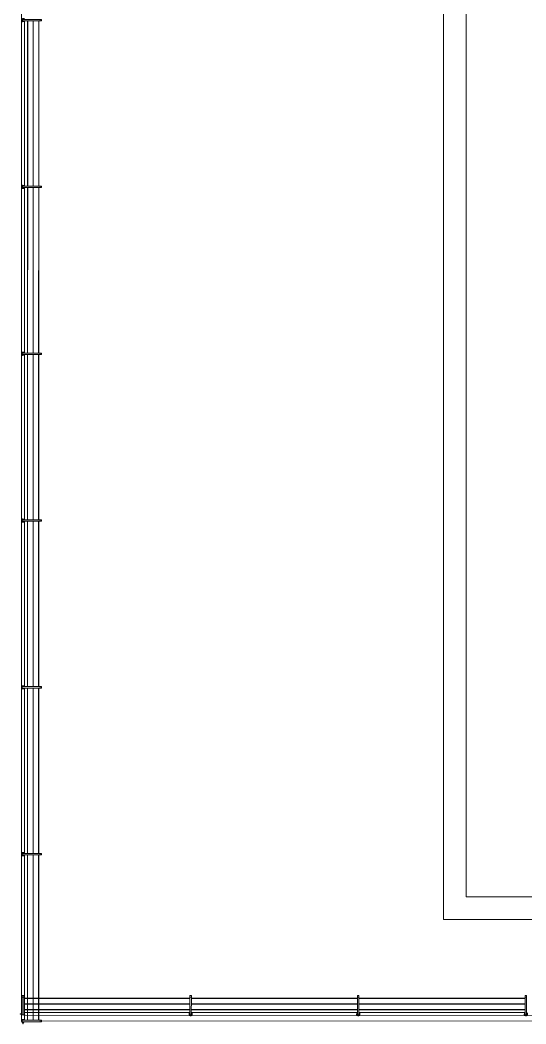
# Model space of a CAD drawing. Header units: metres. Extents: x -55 to 260, y -121 to 64.
# Drawn here: x -33.24 to -24.22, y -101.22 to -83.33 of the extents above; entities that cross this region are included whole.
import ezdxf

# ---------------------------------------------------------------- set-up
doc = ezdxf.new("R2010")
doc.units = ezdxf.units.M
for name, color, linetype, lineweight in [('0-1', 7, 'Continuous', 5), ('46BANQ-1', 253, 'Continuous', 5), ('55BARANDAL-1', 253, 'Continuous', 5)]:
    doc.layers.add(name, color=color, linetype=linetype, lineweight=lineweight)

# ---------------------------------------------------------------- blocks, each defined once
blk = doc.blocks.new('Railing - Wire Post - Chainlink-7543274-A1 _ A700')
at = {"layer": '55BARANDAL-1'}
for p, q in [((-0.331, 0.013), (-0.331, -0.012)), ((-0.331, 0.013), (-0.317, 0.013)), ((-0.317, 0.013), (-0.311, 0.013)), ((-0.311, 0.013), (-0.304, 0.013)), ((-0.304, 0.013), (-0.304, -0.012)), ((0.013, 0.013), (-0.304, 0.013)), ((-0.003, 0.052), (-0.003, 0.03)), ((-0.003, 0.03), (-0.003, 0.052)), ((-0.003, 0.052), (-0.003, 0.03)), ((-0.003, 0.03), (-0.003, 0.052)), ((-0.003, 0.052), (-0.003, 0.03)), ((-0.003, 0.03), (-0.003, 0.052)), ((0.002, 0.052), (-0.003, 0.052)), ((-0.003, 0.052), (-0.003, 0.03)), ((-0.003, 0.03), (-0.003, 0.052)), ((-0.003, 0.052), (-0.003, 0.03)), ((-0.003, 0.03), (-0.003, 0.052)), ((-0.002, 0.052), (0.001, 0.052)), ((-0.002, 0.033), (-0.002, 0.052)), ((-0.002, 0.033), (-0.002, 0.044)), ((0.001, 0.033), (-0.002, 0.033)), ((0.001, 0.052), (0.001, 0.033)), ((0.001, 0.044), (0.001, 0.033)), ((0.002, 0.03), (0.002, 0.052)), ((0.002, 0.052), (0.002, 0.03)), ((0.002, 0.03), (0.002, 0.052)), ((0.002, 0.052), (0.002, 0.03)), ((0.002, 0.03), (0.002, 0.052)), ((0.002, 0.052), (0.002, 0.03)), ((0.002, 0.03), (0.002, 0.052)), ((0.002, 0.052), (0.002, 0.03)), ((0.002, 0.03), (0.002, 0.052)), ((0.002, 0.052), (0.002, 0.03)), ((0.013, -0.012), (0.013, 0.013)), ((-0.331, -0.012), (-0.317, -0.012)), ((-0.317, -0.012), (-0.311, -0.012)), ((-0.311, -0.012), (-0.304, -0.012)), ((0.013, -0.012), (-0.304, -0.012))]:
    blk.add_line(p, q, dxfattribs=at)
for radius, start, end in [(0.0301, 206.3748, 2.2872), (0.0301, 206.3748, 2.2872), (0.0301, 2.2872, 148.7371), (0.0301, 2.2872, 148.7371), (0.0301, 2.2872, 148.7371), (0.0301, 2.2872, 148.7371), (0.0301, 2.2872, 148.7371), (0.0301, 2.2872, 148.7371), (0.0301, 2.2872, 148.7371), (0.0301, 2.2872, 148.7371), (0.0301, 2.2872, 148.7371), (0.0301, 2.2872, 148.7371), (0.0301, 2.2872, 148.7371), (0.0301, 2.2872, 148.7371), (0.0251, 0, 150), (0.0251, 0, 150), (0.0251, 0, 150), (0.0251, 0, 150), (0.0251, 0, 150), (0.0251, 0, 150), (0.0251, 0, 150), (0.0251, 0, 150), (0.0251, 0, 150), (0.0251, 0, 150), (0.0251, 0, 150), (0.0251, 0, 150), (0.0251, 210, 0), (0.0251, 210, 0), (0.0251, 90, 148.3274), (0.0301, 85.2285, 94.7715), (0.0301, 85.2285, 94.7715), (0.0301, 85.2285, 94.7715), (0.0301, 85.2285, 94.7715), (0.0301, 85.2285, 94.7715), (0.0301, 85.2285, 94.7715), (0.0301, 85.2285, 94.7715), (0.0301, 85.2285, 94.7715), (0.0301, 85.2285, 94.7715), (0.0301, 85.2285, 94.7715), (0.0251, 270, 90), (0.0301, 336.8851, 2.2872), (0.0301, 336.8851, 2.2872), (0.0301, 336.8851, 2.2872), (0.0301, 336.8851, 2.2872), (0.0301, 336.8851, 2.2872), (0.0301, 336.8851, 2.2872), (0.0301, 336.8851, 2.2872), (0.0301, 336.8851, 2.2872), (0.0301, 336.8851, 2.2872), (0.0301, 336.8851, 2.2872), (0.0251, 211.6726, 270)]:
    blk.add_arc((0, 0), radius, start, end, dxfattribs=at)
blk = doc.blocks.new('Railing - Wire Post - Chainlink 2-7543281-A1 _ A700')
at = {"layer": '55BARANDAL-1'}
for p, q in [((-0.331, 0.013), (-0.331, -0.012)), ((-0.331, 0.013), (-0.317, 0.013)), ((-0.317, 0.013), (-0.311, 0.013)), ((-0.311, 0.013), (-0.304, 0.013)), ((-0.304, 0.013), (-0.304, -0.012)), ((0.013, 0.013), (-0.304, 0.013)), ((0.013, -0.012), (0.013, 0.013)), ((-0.331, -0.012), (-0.317, -0.012)), ((-0.317, -0.012), (-0.311, -0.012)), ((-0.311, -0.012), (-0.304, -0.012)), ((0.013, -0.012), (-0.304, -0.012))]:
    blk.add_line(p, q, dxfattribs=at)
for radius, start, end in [(0.0301, 206.3748, 2.2872), (0.0301, 206.3748, 2.2872), (0.0301, 2.2872, 148.7371), (0.0301, 2.2872, 148.7371), (0.0251, 0, 150), (0.0251, 135.7716, 150), (0.0251, 210, 0), (0.0251, 210, 0), (0.0251, 90, 148.3274), (0.0251, 45, 135), (0.0251, 270, 90), (0.0251, 0, 44.2344), (0.0301, 336.7507, 2.2872), (0.0301, 336.7507, 2.2872), (0.0301, 336.7507, 2.2872), (0.0301, 336.7507, 2.2872), (0.0301, 336.7507, 2.2872), (0.0301, 336.7507, 2.2872), (0.0301, 336.7507, 2.2872), (0.0301, 336.7507, 2.2872), (0.0301, 336.7507, 2.2872), (0.0301, 336.7507, 2.2872), (0.0301, 2.2872, 16.9322), (0.0301, 2.2872, 16.9322), (0.0301, 2.2872, 16.9322), (0.0301, 2.2872, 16.9322), (0.0301, 2.2872, 16.9322), (0.0301, 2.2872, 16.9322), (0.0301, 2.2872, 16.9322), (0.0301, 2.2872, 16.9322), (0.0301, 2.2872, 16.9322), (0.0301, 2.2872, 16.9322), (0.0251, 211.6726, 270)]:
    blk.add_arc((0, 0), radius, start, end, dxfattribs=at)
blk = doc.blocks.new('Railing - Wire Post - Chainlink 2-V235-A1 _ A700')
at = {"layer": '55BARANDAL-1'}
for p, q in [((-0.331, 0.013), (-0.331, -0.012)), ((-0.331, 0.013), (-0.317, 0.013)), ((-0.317, 0.013), (-0.311, 0.013)), ((-0.311, 0.013), (-0.304, 0.013)), ((-0.304, 0.013), (-0.304, -0.012)), ((0.013, 0.013), (-0.304, 0.013)), ((0.013, -0.012), (0.013, 0.013)), ((-0.331, -0.012), (-0.317, -0.012)), ((-0.317, -0.012), (-0.311, -0.012)), ((-0.311, -0.012), (-0.304, -0.012)), ((0.013, -0.012), (-0.304, -0.012))]:
    blk.add_line(p, q, dxfattribs=at)
for radius, start, end in [(0.0301, 206.3748, 2.2872), (0.0301, 206.3748, 2.2872), (0.0301, 2.2872, 148.7371), (0.0301, 2.2872, 148.7371), (0.0251, 0, 150), (0.0251, 0, 150), (0.0251, 210, 0), (0.0251, 210, 0), (0.0251, 90, 148.3274), (0.0251, 270, 90), (0.0301, 336.6164, 2.2872), (0.0301, 336.6164, 2.2872), (0.0301, 336.6164, 2.2872), (0.0301, 336.6164, 2.2872), (0.0301, 336.6164, 2.2872), (0.0301, 336.6164, 2.2872), (0.0301, 336.6164, 2.2872), (0.0301, 336.6164, 2.2872), (0.0301, 336.6164, 2.2872), (0.0301, 336.6164, 2.2872), (0.0301, 2.2872, 16.9322), (0.0301, 2.2872, 16.9322), (0.0301, 2.2872, 16.9322), (0.0301, 2.2872, 16.9322), (0.0301, 2.2872, 16.9322), (0.0301, 2.2872, 16.9322), (0.0301, 2.2872, 16.9322), (0.0301, 2.2872, 16.9322), (0.0301, 2.2872, 16.9322), (0.0301, 2.2872, 16.9322), (0.0251, 211.6726, 270)]:
    blk.add_arc((0, 0), radius, start, end, dxfattribs=at)
blk = doc.blocks.new('Railing - Wire Post - Chainlink 2-V236-A1 _ A700')
at = {"layer": '55BARANDAL-1'}
for p, q in [((-0.331, 0.013), (-0.331, -0.012)), ((-0.331, 0.013), (-0.317, 0.013)), ((-0.317, 0.013), (-0.311, 0.013)), ((-0.311, 0.013), (-0.304, 0.013)), ((-0.304, 0.013), (-0.304, -0.012)), ((0.013, 0.013), (-0.304, 0.013)), ((0.013, -0.012), (0.013, 0.013)), ((-0.331, -0.012), (-0.317, -0.012)), ((-0.317, -0.012), (-0.311, -0.012)), ((-0.311, -0.012), (-0.304, -0.012)), ((0.013, -0.012), (-0.304, -0.012))]:
    blk.add_line(p, q, dxfattribs=at)
for radius, start, end in [(0.0301, 206.3748, 2.2872), (0.0301, 206.3748, 2.2872), (0.0301, 2.2872, 148.7371), (0.0301, 2.2872, 148.7371), (0.0251, 0, 150), (0.0251, 0, 150), (0.0251, 210, 0), (0.0251, 210, 0), (0.0251, 90, 148.3274), (0.0251, 270, 90), (0.0301, 336.482, 2.2872), (0.0301, 336.482, 2.2872), (0.0301, 336.482, 2.2872), (0.0301, 336.482, 2.2872), (0.0301, 336.482, 2.2872), (0.0301, 336.482, 2.2872), (0.0301, 336.482, 2.2872), (0.0301, 336.482, 2.2872), (0.0301, 336.482, 2.2872), (0.0301, 336.482, 2.2872), (0.0301, 2.2872, 16.9322), (0.0301, 2.2872, 16.9322), (0.0301, 2.2872, 16.9322), (0.0301, 2.2872, 16.9322), (0.0301, 2.2872, 16.9322), (0.0301, 2.2872, 16.9322), (0.0301, 2.2872, 16.9322), (0.0301, 2.2872, 16.9322), (0.0301, 2.2872, 16.9322), (0.0301, 2.2872, 16.9322), (0.0251, 211.6726, 270)]:
    blk.add_arc((0, 0), radius, start, end, dxfattribs=at)
blk = doc.blocks.new('Railing - Wire Post - Chainlink 2-V237-A1 _ A700')
at = {"layer": '55BARANDAL-1'}
for p, q in [((-0.331, 0.013), (-0.331, -0.012)), ((-0.331, 0.013), (-0.317, 0.013)), ((-0.317, 0.013), (-0.311, 0.013)), ((-0.311, 0.013), (-0.304, 0.013)), ((-0.304, 0.013), (-0.304, -0.012)), ((0.013, 0.013), (-0.304, 0.013)), ((0.013, -0.012), (0.013, 0.013)), ((-0.331, -0.012), (-0.317, -0.012)), ((-0.317, -0.012), (-0.311, -0.012)), ((-0.311, -0.012), (-0.304, -0.012)), ((0.013, -0.012), (-0.304, -0.012))]:
    blk.add_line(p, q, dxfattribs=at)
for radius, start, end in [(0.0301, 206.3748, 2.2872), (0.0301, 206.3748, 2.2872), (0.0301, 2.2872, 148.7371), (0.0301, 2.2872, 148.7371), (0.0251, 0, 150), (0.0251, 0, 150), (0.0251, 210, 0), (0.0251, 210, 0), (0.0251, 90, 148.3274), (0.0251, 270, 90), (0.0301, 336.3477, 2.2872), (0.0301, 336.3477, 2.2872), (0.0301, 336.3477, 2.2872), (0.0301, 336.3477, 2.2872), (0.0301, 336.3477, 2.2872), (0.0301, 336.3477, 2.2872), (0.0301, 336.3477, 2.2872), (0.0301, 336.3477, 2.2872), (0.0301, 336.3477, 2.2872), (0.0301, 336.3477, 2.2872), (0.0301, 2.2872, 16.9322), (0.0301, 2.2872, 16.9322), (0.0301, 2.2872, 16.9322), (0.0301, 2.2872, 16.9322), (0.0301, 2.2872, 16.9322), (0.0301, 2.2872, 16.9322), (0.0301, 2.2872, 16.9322), (0.0301, 2.2872, 16.9322), (0.0301, 2.2872, 16.9322), (0.0301, 2.2872, 16.9322), (0.0251, 211.6726, 270)]:
    blk.add_arc((0, 0), radius, start, end, dxfattribs=at)
blk = doc.blocks.new('Railing - Wire Post - Chainlink 2-V238-A1 _ A700')
at = {"layer": '55BARANDAL-1'}
for p, q in [((-0.331, 0.013), (-0.331, -0.012)), ((-0.331, 0.013), (-0.317, 0.013)), ((-0.317, 0.013), (-0.311, 0.013)), ((-0.311, 0.013), (-0.304, 0.013)), ((-0.304, 0.013), (-0.304, -0.012)), ((0.013, 0.013), (-0.304, 0.013)), ((0.013, -0.012), (0.013, 0.013)), ((-0.331, -0.012), (-0.317, -0.012)), ((-0.317, -0.012), (-0.311, -0.012)), ((-0.311, -0.012), (-0.304, -0.012)), ((0.013, -0.012), (-0.304, -0.012))]:
    blk.add_line(p, q, dxfattribs=at)
for radius, start, end in [(0.0301, 206.3748, 2.2872), (0.0301, 206.3748, 2.2872), (0.0301, 2.2872, 148.7371), (0.0301, 2.2872, 148.7371), (0.0251, 0, 150), (0.0251, 0, 150), (0.0251, 210, 0), (0.0251, 210, 0), (0.0251, 90, 148.3274), (0.0251, 270, 90), (0.0301, 336.2133, 2.2872), (0.0301, 336.2133, 2.2872), (0.0301, 336.2133, 2.2872), (0.0301, 336.2133, 2.2872), (0.0301, 336.2133, 2.2872), (0.0301, 336.2133, 2.2872), (0.0301, 336.2133, 2.2872), (0.0301, 336.2133, 2.2872), (0.0301, 336.2133, 2.2872), (0.0301, 336.2133, 2.2872), (0.0301, 2.2872, 16.9322), (0.0301, 2.2872, 16.9322), (0.0301, 2.2872, 16.9322), (0.0301, 2.2872, 16.9322), (0.0301, 2.2872, 16.9322), (0.0301, 2.2872, 16.9322), (0.0301, 2.2872, 16.9322), (0.0301, 2.2872, 16.9322), (0.0301, 2.2872, 16.9322), (0.0301, 2.2872, 16.9322), (0.0251, 211.6726, 270)]:
    blk.add_arc((0, 0), radius, start, end, dxfattribs=at)
blk = doc.blocks.new('Railing - Wire Post - Chainlink 2-V239-A1 _ A700')
at = {"layer": '55BARANDAL-1'}
for p, q in [((-0.331, 0.013), (-0.331, -0.012)), ((-0.331, 0.013), (-0.317, 0.013)), ((-0.317, 0.013), (-0.311, 0.013)), ((-0.311, 0.013), (-0.304, 0.013)), ((-0.304, 0.013), (-0.304, -0.012)), ((0.013, 0.013), (-0.304, 0.013)), ((0.013, -0.012), (0.013, 0.013)), ((-0.331, -0.012), (-0.317, -0.012)), ((-0.317, -0.012), (-0.311, -0.012)), ((-0.311, -0.012), (-0.304, -0.012)), ((0.013, -0.012), (-0.304, -0.012))]:
    blk.add_line(p, q, dxfattribs=at)
for radius, start, end in [(0.0301, 206.3748, 2.2872), (0.0301, 206.3748, 2.2872), (0.0301, 2.2872, 148.7371), (0.0301, 2.2872, 148.7371), (0.0251, 0, 150), (0.0251, 0, 150), (0.0251, 210, 0), (0.0251, 210, 0), (0.0251, 90, 148.3274), (0.0251, 270, 90), (0.0301, 336.079, 2.2872), (0.0301, 336.079, 2.2872), (0.0301, 336.079, 2.2872), (0.0301, 336.079, 2.2872), (0.0301, 336.079, 2.2872), (0.0301, 336.079, 2.2872), (0.0301, 336.079, 2.2872), (0.0301, 336.079, 2.2872), (0.0301, 336.079, 2.2872), (0.0301, 336.079, 2.2872), (0.0301, 2.2872, 16.9322), (0.0301, 2.2872, 16.9322), (0.0301, 2.2872, 16.9322), (0.0301, 2.2872, 16.9322), (0.0301, 2.2872, 16.9322), (0.0301, 2.2872, 16.9322), (0.0301, 2.2872, 16.9322), (0.0301, 2.2872, 16.9322), (0.0301, 2.2872, 16.9322), (0.0301, 2.2872, 16.9322), (0.0251, 211.6726, 270)]:
    blk.add_arc((0, 0), radius, start, end, dxfattribs=at)
blk = doc.blocks.new('Railing - Railing-7508387-A1 _ A700')
at = {"layer": '55BARANDAL-1'}
for p, q in [((-33.209, 20.714), (-33.216, -101.171)), ((-33.16, -86.294), (-33.16, -83.347)), ((-33.109, -83.347), (-33.109, -86.294)), ((-33.105, -86.294), (-33.105, -83.347)), ((-33.009, -83.347), (-33.009, -86.294)), ((-33.005, -86.294), (-33.005, -83.347)), ((-32.909, -83.347), (-32.909, -86.294)), ((-32.905, -86.294), (-32.905, -83.347)), ((-33.16, -89.267), (-33.16, -86.319)), ((-33.109, -86.319), (-33.11, -89.267)), ((-33.106, -89.267), (-33.105, -86.319)), ((-33.009, -86.319), (-33.01, -89.267)), ((-33.006, -89.267), (-33.005, -86.319)), ((-32.909, -86.319), (-32.91, -89.267)), ((-32.906, -89.267), (-32.905, -86.319)), ((-33.16, -92.24), (-33.16, -89.292)), ((-33.11, -89.292), (-33.11, -92.24)), ((-33.106, -92.24), (-33.106, -89.292)), ((-33.01, -89.292), (-33.01, -92.24)), ((-33.006, -92.24), (-33.006, -89.292)), ((-32.91, -89.292), (-32.91, -92.24)), ((-32.906, -92.24), (-32.906, -89.292)), ((-33.16, -95.213), (-33.16, -92.265)), ((-33.11, -92.265), (-33.11, -95.213)), ((-33.106, -95.213), (-33.106, -92.265)), ((-33.01, -92.265), (-33.01, -95.213)), ((-33.006, -95.213), (-33.006, -92.265)), ((-32.91, -92.265), (-32.91, -95.213)), ((-32.906, -95.213), (-32.906, -92.265)), ((-33.161, -98.186), (-33.16, -95.238)), ((-33.11, -95.238), (-33.11, -98.186)), ((-33.106, -98.186), (-33.106, -95.238)), ((-33.01, -95.238), (-33.01, -98.186)), ((-33.006, -98.186), (-33.006, -95.238)), ((-32.91, -95.238), (-32.91, -98.186)), ((-32.906, -98.186), (-32.906, -95.238)), ((-33.161, -101.159), (-33.161, -98.211)), ((-33.11, -98.211), (-33.11, -101.159)), ((-33.106, -101.159), (-33.106, -98.211)), ((-33.01, -98.211), (-33.01, -101.159)), ((-33.006, -101.159), (-33.006, -98.211)), ((-32.91, -98.211), (-32.91, -101.159)), ((-32.906, -101.159), (-32.906, -98.211))]:
    blk.add_line(p, q, dxfattribs=at)
at = {"layer": '55BARANDAL-1', "flags": 128}
blk.add_lwpolyline([(-33.212, -101.171), (-33.215, -101.171), (-33.216, -101.171)], dxfattribs=at)
at = {"rotation": 179.9966738660688}
for name, p in [('Railing - Wire Post - Chainlink 2-V239-A1 _ A700', (-33.187, -83.334)), ('Railing - Wire Post - Chainlink 2-V238-A1 _ A700', (-33.187, -86.307)), ('Railing - Wire Post - Chainlink 2-V237-A1 _ A700', (-33.188, -89.28)), ('Railing - Wire Post - Chainlink 2-V236-A1 _ A700', (-33.188, -92.253)), ('Railing - Wire Post - Chainlink 2-V235-A1 _ A700', (-33.188, -95.225)), ('Railing - Wire Post - Chainlink 2-7543281-A1 _ A700', (-33.188, -98.198)), ('Railing - Wire Post - Chainlink-7543274-A1 _ A700', (-33.188, -101.171))]:
    blk.add_blockref(name, p, dxfattribs=at)
blk = doc.blocks.new('Railing - Wire Post - Chainlink-V333-A1 _ A700')
at = {"layer": '55BARANDAL-1'}
for p, q in [((-0.331, 0.013), (-0.331, -0.012)), ((-0.331, 0.013), (-0.317, 0.013)), ((-0.317, 0.013), (-0.311, 0.013)), ((-0.311, 0.013), (-0.304, 0.013)), ((-0.304, 0.013), (-0.304, -0.012)), ((0.013, 0.013), (-0.304, 0.013)), ((-0.003, 0.052), (-0.003, 0.03)), ((-0.003, 0.03), (-0.003, 0.052)), ((-0.003, 0.052), (-0.003, 0.03)), ((-0.003, 0.03), (-0.003, 0.052)), ((-0.003, 0.052), (-0.003, 0.03)), ((-0.003, 0.03), (-0.003, 0.052)), ((0.002, 0.052), (-0.003, 0.052)), ((-0.003, 0.052), (-0.003, 0.03)), ((-0.003, 0.03), (-0.003, 0.052)), ((-0.003, 0.052), (-0.003, 0.03)), ((-0.003, 0.03), (-0.003, 0.052)), ((-0.002, 0.052), (0.001, 0.052)), ((-0.002, 0.033), (-0.002, 0.052)), ((-0.002, 0.033), (-0.002, 0.044)), ((0.001, 0.033), (-0.002, 0.033)), ((0.001, 0.052), (0.001, 0.033)), ((0.001, 0.044), (0.001, 0.033)), ((0.002, 0.03), (0.002, 0.052)), ((0.002, 0.052), (0.002, 0.03)), ((0.002, 0.03), (0.002, 0.052)), ((0.002, 0.052), (0.002, 0.03)), ((0.002, 0.03), (0.002, 0.052)), ((0.002, 0.052), (0.002, 0.03)), ((0.002, 0.03), (0.002, 0.052)), ((0.002, 0.052), (0.002, 0.03)), ((0.002, 0.03), (0.002, 0.052)), ((0.002, 0.052), (0.002, 0.03)), ((0.013, -0.012), (0.013, 0.013)), ((-0.331, -0.012), (-0.317, -0.012)), ((-0.317, -0.012), (-0.311, -0.012)), ((-0.311, -0.012), (-0.304, -0.012)), ((0.013, -0.012), (-0.304, -0.012))]:
    blk.add_line(p, q, dxfattribs=at)
for radius, start, end in [(0.0301, 46.2222, 131.4507), (0.0301, 62.4526, 104.8021), (0.0301, 75.5121, 104.8021), (0.0301, 75.5121, 104.8021), (0.0301, 75.5121, 104.8021), (0.0301, 75.5121, 104.8021), (0.0301, 75.5121, 104.8021), (0.0301, 75.5121, 104.8021), (0.0301, 75.5121, 104.8021), (0.0301, 75.5121, 104.8021), (0.0301, 75.5121, 104.8021), (0.0301, 75.5121, 104.8021), (0.0251, 90, 107.4885), (0.0251, 60, 105), (0.0301, 85.2285, 94.7715), (0.0301, 85.2285, 94.7715), (0.0301, 85.2285, 94.7715), (0.0301, 85.2285, 94.7715), (0.0301, 85.2285, 94.7715), (0.0301, 85.2285, 94.7715), (0.0301, 85.2285, 94.7715), (0.0301, 85.2285, 94.7715), (0.0301, 85.2285, 94.7715), (0.0301, 85.2285, 94.7715), (0.0251, 72.9902, 90), (0.0301, 228.3838, 319.6863), (0.0301, 248.8964, 291.4179), (0.0251, 252.5115, 270), (0.0251, 255, 300), (0.0251, 270, 287.0098)]:
    blk.add_arc((0, 0), radius, start, end, dxfattribs=at)
blk = doc.blocks.new('Railing - Wire Post - Chainlink 2-V335-A1 _ A700')
at = {"layer": '55BARANDAL-1'}
for p, q in [((-0.331, 0.013), (-0.331, -0.012)), ((-0.331, 0.013), (-0.317, 0.013)), ((-0.317, 0.013), (-0.311, 0.013)), ((-0.311, 0.013), (-0.304, 0.013)), ((-0.304, 0.013), (-0.304, -0.012)), ((0.013, 0.013), (-0.304, 0.013)), ((0.013, -0.012), (0.013, 0.013)), ((-0.331, -0.012), (-0.317, -0.012)), ((-0.317, -0.012), (-0.311, -0.012)), ((-0.311, -0.012), (-0.304, -0.012)), ((0.013, -0.012), (-0.304, -0.012))]:
    blk.add_line(p, q, dxfattribs=at)
for radius, start, end in [(0.0301, 206.3748, 2.2872), (0.0301, 206.3748, 2.2872), (0.0301, 2.2872, 148.7371), (0.0301, 2.2872, 148.7371), (0.0251, 0, 150), (0.0251, 0, 150), (0.0251, 210, 0), (0.0251, 210, 0), (0.0251, 90, 148.3274), (0.0251, 270, 90), (0.0301, 336.8228, 2.2872), (0.0301, 336.8228, 2.2872), (0.0301, 336.8228, 2.2872), (0.0301, 336.8228, 2.2872), (0.0301, 336.8228, 2.2872), (0.0301, 336.8228, 2.2872), (0.0301, 336.8228, 2.2872), (0.0301, 336.8228, 2.2872), (0.0301, 336.8228, 2.2872), (0.0301, 2.2872, 16.9322), (0.0301, 2.2872, 16.9322), (0.0301, 2.2872, 16.9322), (0.0301, 2.2872, 16.9322), (0.0301, 2.2872, 16.9322), (0.0301, 2.2872, 16.9322), (0.0301, 2.2872, 16.9322), (0.0301, 2.2872, 16.9322), (0.0301, 2.2872, 16.9322), (0.0251, 211.6726, 270)]:
    blk.add_arc((0, 0), radius, start, end, dxfattribs=at)
blk = doc.blocks.new('Railing - Wire Post - Chainlink 2-V336-A1 _ A700')
at = {"layer": '55BARANDAL-1'}
for p, q in [((-0.331, 0.013), (-0.331, -0.012)), ((-0.331, 0.013), (-0.317, 0.013)), ((-0.317, 0.013), (-0.311, 0.013)), ((-0.311, 0.013), (-0.304, 0.013)), ((-0.304, 0.013), (-0.304, -0.012)), ((0.013, 0.013), (-0.304, 0.013)), ((0.013, -0.012), (0.013, 0.013)), ((-0.331, -0.012), (-0.317, -0.012)), ((-0.317, -0.012), (-0.311, -0.012)), ((-0.311, -0.012), (-0.304, -0.012)), ((0.013, -0.012), (-0.304, -0.012))]:
    blk.add_line(p, q, dxfattribs=at)
for radius, start, end in [(0.0301, 206.3748, 2.2872), (0.0301, 206.3748, 2.2872), (0.0301, 2.2872, 148.7371), (0.0301, 2.2872, 148.7371), (0.0251, 0, 150), (0.0251, 0, 150), (0.0251, 210, 0), (0.0251, 210, 0), (0.0251, 90, 148.3274), (0.0251, 270, 90), (0.0301, 336.7602, 2.2872), (0.0301, 336.7602, 2.2872), (0.0301, 336.7602, 2.2872), (0.0301, 336.7602, 2.2872), (0.0301, 336.7602, 2.2872), (0.0301, 336.7602, 2.2872), (0.0301, 336.7602, 2.2872), (0.0301, 336.7602, 2.2872), (0.0301, 336.7602, 2.2872), (0.0301, 2.2872, 16.9322), (0.0301, 2.2872, 16.9322), (0.0301, 2.2872, 16.9322), (0.0301, 2.2872, 16.9322), (0.0301, 2.2872, 16.9322), (0.0301, 2.2872, 16.9322), (0.0301, 2.2872, 16.9322), (0.0301, 2.2872, 16.9322), (0.0301, 2.2872, 16.9322), (0.0251, 211.6726, 270)]:
    blk.add_arc((0, 0), radius, start, end, dxfattribs=at)
blk = doc.blocks.new('Railing - Wire Post - Chainlink 2-V337-A1 _ A700')
at = {"layer": '55BARANDAL-1'}
for p, q in [((-0.331, 0.013), (-0.331, -0.012)), ((-0.331, 0.013), (-0.317, 0.013)), ((-0.317, 0.013), (-0.311, 0.013)), ((-0.311, 0.013), (-0.304, 0.013)), ((-0.304, 0.013), (-0.304, -0.012)), ((0.013, 0.013), (-0.304, 0.013)), ((0.013, -0.012), (0.013, 0.013)), ((-0.331, -0.012), (-0.317, -0.012)), ((-0.317, -0.012), (-0.311, -0.012)), ((-0.311, -0.012), (-0.304, -0.012)), ((0.013, -0.012), (-0.304, -0.012))]:
    blk.add_line(p, q, dxfattribs=at)
for radius, start, end in [(0.0301, 206.3748, 2.2872), (0.0301, 206.3748, 2.2872), (0.0301, 2.2872, 148.7371), (0.0301, 2.2872, 148.7371), (0.0251, 0, 150), (0.0251, 0, 150), (0.0251, 210, 0), (0.0251, 210, 0), (0.0251, 90, 148.3274), (0.0251, 270, 90), (0.0301, 336.6976, 2.2872), (0.0301, 336.6976, 2.2872), (0.0301, 336.6976, 2.2872), (0.0301, 336.6976, 2.2872), (0.0301, 336.6976, 2.2872), (0.0301, 336.6976, 2.2872), (0.0301, 336.6976, 2.2872), (0.0301, 336.6976, 2.2872), (0.0301, 336.6976, 2.2872), (0.0301, 336.6976, 2.2872), (0.0301, 2.2872, 16.9322), (0.0301, 2.2872, 16.9322), (0.0301, 2.2872, 16.9322), (0.0301, 2.2872, 16.9322), (0.0301, 2.2872, 16.9322), (0.0301, 2.2872, 16.9322), (0.0301, 2.2872, 16.9322), (0.0301, 2.2872, 16.9322), (0.0301, 2.2872, 16.9322), (0.0301, 2.2872, 16.9322), (0.0251, 211.6726, 270)]:
    blk.add_arc((0, 0), radius, start, end, dxfattribs=at)
blk = doc.blocks.new('Railing - Railing-8574736-A1 _ A700')
at = {"layer": '55BARANDAL-1'}
for p, q in [((-30.213, -100.766), (-33.176, -100.766)), ((-33.176, -100.77), (-30.213, -100.77)), ((-30.213, -100.866), (-33.176, -100.866)), ((-33.176, -100.87), (-30.213, -100.87)), ((-27.224, -100.766), (-30.188, -100.766)), ((-30.188, -100.77), (-27.224, -100.77)), ((-27.224, -100.866), (-30.188, -100.866)), ((-30.188, -100.87), (-27.224, -100.87)), ((-24.236, -100.767), (-27.199, -100.766)), ((-27.199, -100.77), (-24.236, -100.771)), ((-24.236, -100.867), (-27.199, -100.866)), ((-27.199, -100.87), (-24.236, -100.871)), ((-30.213, -100.966), (-33.176, -100.966)), ((-33.176, -100.97), (-30.213, -100.97)), ((-30.213, -101.021), (-33.162, -101.021)), ((-27.224, -100.966), (-30.188, -100.966)), ((-30.188, -100.97), (-27.224, -100.97)), ((-27.224, -101.021), (-30.188, -101.021)), ((-24.236, -100.967), (-27.199, -100.966)), ((-27.199, -100.97), (-24.236, -100.971)), ((-24.236, -101.021), (-27.199, -101.021)), ((-33.162, -101.076), (229.742, -101.091))]:
    blk.add_line(p, q, dxfattribs=at)
at = {"extrusion": (0, 0, -1), "zscale": -1, "rotation": 270.0033261339385}
for name, p in [('Railing - Wire Post - Chainlink-V333-A1 _ A700', (33.188, -101.048)), ('Railing - Wire Post - Chainlink 2-V335-A1 _ A700', (30.2, -101.048)), ('Railing - Wire Post - Chainlink 2-V336-A1 _ A700', (27.212, -101.048)), ('Railing - Wire Post - Chainlink 2-V337-A1 _ A700', (24.224, -101.049))]:
    blk.add_blockref(name, p, dxfattribs=at)
blk = doc.blocks.new('22011_AR_rvt-1-A1 _ A700')
at = {"layer": '46BANQ-1'}
for p, q in [((-25.692, 20.749), (-25.692, -99.36)), ((-25.292, -89.66), (-25.292, -79.66)), ((-25.292, -98.96), (-25.292, -89.66)), ((-19.828, -98.96), (-25.292, -98.96)), ((-25.692, -99.36), (20.175, -99.36)), ((20.185, -101.174), (-32.861, -101.171))]:
    blk.add_line(p, q, dxfattribs=at)
at = {"layer": '55BARANDAL-1'}
for name in ['Railing - Railing-7508387-A1 _ A700', 'Railing - Railing-8574736-A1 _ A700']:
    blk.add_blockref(name, (0, 0), dxfattribs=at)
blk = doc.blocks.new('Railing - Wire Post - Chainlink-V617-A1 _ A700')
at = {"layer": '55BARANDAL-1'}
for p, q in [((-0.331, 0.013), (-0.331, -0.012)), ((-0.331, 0.013), (-0.323, 0.013)), ((-0.323, 0.013), (-0.317, 0.013)), ((-0.317, 0.013), (-0.311, 0.013)), ((-0.311, 0.013), (-0.304, 0.013)), ((-0.304, 0.013), (-0.304, -0.012)), ((0.013, 0.013), (-0.304, 0.013)), ((-0.003, 0.052), (-0.003, 0.03)), ((-0.003, 0.03), (-0.003, 0.052)), ((-0.003, 0.052), (-0.003, 0.03)), ((-0.003, 0.03), (-0.003, 0.052)), ((-0.003, 0.052), (-0.003, 0.03)), ((-0.003, 0.03), (-0.003, 0.052)), ((0.002, 0.052), (-0.003, 0.052)), ((-0.003, 0.052), (-0.003, 0.03)), ((-0.003, 0.03), (-0.003, 0.052)), ((-0.003, 0.052), (-0.003, 0.03)), ((-0.003, 0.03), (-0.003, 0.052)), ((-0.002, 0.052), (0.001, 0.052)), ((-0.002, 0.033), (-0.002, 0.052)), ((-0.002, 0.033), (-0.002, 0.044)), ((0.001, 0.033), (-0.002, 0.033)), ((0.001, 0.052), (0.001, 0.033)), ((0.001, 0.044), (0.001, 0.033)), ((0.002, 0.03), (0.002, 0.052)), ((0.002, 0.052), (0.002, 0.03)), ((0.002, 0.03), (0.002, 0.052)), ((0.002, 0.052), (0.002, 0.03)), ((0.002, 0.03), (0.002, 0.052)), ((0.002, 0.052), (0.002, 0.03)), ((0.002, 0.03), (0.002, 0.052)), ((0.002, 0.052), (0.002, 0.03)), ((0.002, 0.03), (0.002, 0.052)), ((0.002, 0.052), (0.002, 0.03)), ((0.013, -0.012), (0.013, 0.013)), ((-0.331, -0.012), (-0.323, -0.012)), ((-0.323, -0.012), (-0.317, -0.012)), ((-0.317, -0.012), (-0.311, -0.012)), ((-0.311, -0.012), (-0.304, -0.012)), ((0.013, -0.012), (-0.304, -0.012))]:
    blk.add_line(p, q, dxfattribs=at)
for radius, start, end in [(0.0301, 206.3748, 2.2872), (0.0301, 206.3748, 2.2872), (0.0301, 2.2872, 148.7371), (0.0301, 2.2872, 148.7371), (0.0301, 2.2872, 148.7371), (0.0301, 2.2872, 148.7371), (0.0301, 2.2872, 148.7371), (0.0301, 2.2872, 148.7371), (0.0301, 2.2872, 148.7371), (0.0301, 2.2872, 148.7371), (0.0301, 2.2872, 148.7371), (0.0301, 2.2872, 148.7371), (0.0301, 2.2872, 148.7371), (0.0301, 2.2872, 148.7371), (0.0251, 0, 150), (0.0251, 0, 150), (0.0251, 0, 150), (0.0251, 0, 150), (0.0251, 0, 150), (0.0251, 0, 150), (0.0251, 0, 150), (0.0251, 0, 150), (0.0251, 0, 150), (0.0251, 0, 150), (0.0251, 0, 150), (0.0251, 0, 150), (0.0251, 210, 0), (0.0251, 210, 0), (0.0251, 90, 148.3274), (0.0301, 85.2285, 94.7715), (0.0301, 85.2285, 94.7715), (0.0301, 85.2285, 94.7715), (0.0301, 85.2285, 94.7715), (0.0301, 85.2285, 94.7715), (0.0301, 85.2285, 94.7715), (0.0301, 85.2285, 94.7715), (0.0301, 85.2285, 94.7715), (0.0301, 85.2285, 94.7715), (0.0301, 85.2285, 94.7715), (0.0251, 270, 90), (0.0301, 336.8851, 2.2872), (0.0301, 336.8851, 2.2872), (0.0301, 336.8851, 2.2872), (0.0301, 336.8851, 2.2872), (0.0301, 336.8851, 2.2872), (0.0301, 336.8851, 2.2872), (0.0301, 336.8851, 2.2872), (0.0301, 336.8851, 2.2872), (0.0301, 336.8851, 2.2872), (0.0301, 336.8851, 2.2872), (0.0251, 211.6726, 270)]:
    blk.add_arc((0, 0), radius, start, end, dxfattribs=at)
blk = doc.blocks.new('Railing - Wire Post - Chainlink 2-V619-A1 _ A700')
at = {"layer": '55BARANDAL-1'}
for p, q in [((-0.331, 0.013), (-0.331, -0.012)), ((-0.331, 0.013), (-0.323, 0.013)), ((-0.323, 0.013), (-0.317, 0.013)), ((-0.317, 0.013), (-0.311, 0.013)), ((-0.311, 0.013), (-0.304, 0.013)), ((-0.304, 0.013), (-0.304, -0.012)), ((0.013, 0.013), (-0.304, 0.013)), ((0.013, -0.012), (0.013, 0.013)), ((-0.331, -0.012), (-0.323, -0.012)), ((-0.323, -0.012), (-0.317, -0.012)), ((-0.317, -0.012), (-0.311, -0.012)), ((-0.311, -0.012), (-0.304, -0.012)), ((0.013, -0.012), (-0.304, -0.012))]:
    blk.add_line(p, q, dxfattribs=at)
for radius, start, end in [(0.0301, 206.3748, 2.2872), (0.0301, 206.3748, 2.2872), (0.0301, 2.2872, 148.7371), (0.0301, 2.2872, 148.7371), (0.0251, 0, 150), (0.0251, 135.7716, 150), (0.0251, 210, 0), (0.0251, 210, 0), (0.0251, 90, 148.3274), (0.0251, 45, 135), (0.0251, 270, 90), (0.0251, 0, 44.2344), (0.0301, 336.7507, 2.2872), (0.0301, 336.7507, 2.2872), (0.0301, 336.7507, 2.2872), (0.0301, 336.7507, 2.2872), (0.0301, 336.7507, 2.2872), (0.0301, 336.7507, 2.2872), (0.0301, 336.7507, 2.2872), (0.0301, 336.7507, 2.2872), (0.0301, 336.7507, 2.2872), (0.0301, 336.7507, 2.2872), (0.0301, 2.2872, 16.9322), (0.0301, 2.2872, 16.9322), (0.0301, 2.2872, 16.9322), (0.0301, 2.2872, 16.9322), (0.0301, 2.2872, 16.9322), (0.0301, 2.2872, 16.9322), (0.0301, 2.2872, 16.9322), (0.0301, 2.2872, 16.9322), (0.0301, 2.2872, 16.9322), (0.0301, 2.2872, 16.9322), (0.0251, 211.6726, 270)]:
    blk.add_arc((0, 0), radius, start, end, dxfattribs=at)
blk = doc.blocks.new('Railing - Wire Post - Chainlink 2-V620-A1 _ A700')
at = {"layer": '55BARANDAL-1'}
for p, q in [((-0.331, 0.013), (-0.331, -0.012)), ((-0.331, 0.013), (-0.323, 0.013)), ((-0.323, 0.013), (-0.317, 0.013)), ((-0.317, 0.013), (-0.311, 0.013)), ((-0.311, 0.013), (-0.304, 0.013)), ((-0.304, 0.013), (-0.304, -0.012)), ((0.013, 0.013), (-0.304, 0.013)), ((0.013, -0.012), (0.013, 0.013)), ((-0.331, -0.012), (-0.323, -0.012)), ((-0.323, -0.012), (-0.317, -0.012)), ((-0.317, -0.012), (-0.311, -0.012)), ((-0.311, -0.012), (-0.304, -0.012)), ((0.013, -0.012), (-0.304, -0.012))]:
    blk.add_line(p, q, dxfattribs=at)
for radius, start, end in [(0.0301, 206.3748, 2.2872), (0.0301, 206.3748, 2.2872), (0.0301, 2.2872, 148.7371), (0.0301, 2.2872, 148.7371), (0.0251, 0, 150), (0.0251, 0, 150), (0.0251, 210, 0), (0.0251, 210, 0), (0.0251, 90, 148.3274), (0.0251, 270, 90), (0.0301, 336.6164, 2.2872), (0.0301, 336.6164, 2.2872), (0.0301, 336.6164, 2.2872), (0.0301, 336.6164, 2.2872), (0.0301, 336.6164, 2.2872), (0.0301, 336.6164, 2.2872), (0.0301, 336.6164, 2.2872), (0.0301, 336.6164, 2.2872), (0.0301, 336.6164, 2.2872), (0.0301, 336.6164, 2.2872), (0.0301, 2.2872, 16.9322), (0.0301, 2.2872, 16.9322), (0.0301, 2.2872, 16.9322), (0.0301, 2.2872, 16.9322), (0.0301, 2.2872, 16.9322), (0.0301, 2.2872, 16.9322), (0.0301, 2.2872, 16.9322), (0.0301, 2.2872, 16.9322), (0.0301, 2.2872, 16.9322), (0.0301, 2.2872, 16.9322), (0.0251, 211.6726, 270)]:
    blk.add_arc((0, 0), radius, start, end, dxfattribs=at)
blk = doc.blocks.new('Railing - Wire Post - Chainlink 2-V621-A1 _ A700')
at = {"layer": '55BARANDAL-1'}
for p, q in [((-0.331, 0.013), (-0.331, -0.012)), ((-0.331, 0.013), (-0.323, 0.013)), ((-0.323, 0.013), (-0.317, 0.013)), ((-0.317, 0.013), (-0.311, 0.013)), ((-0.311, 0.013), (-0.304, 0.013)), ((-0.304, 0.013), (-0.304, -0.012)), ((0.013, 0.013), (-0.304, 0.013)), ((0.013, -0.012), (0.013, 0.013)), ((-0.331, -0.012), (-0.323, -0.012)), ((-0.323, -0.012), (-0.317, -0.012)), ((-0.317, -0.012), (-0.311, -0.012)), ((-0.311, -0.012), (-0.304, -0.012)), ((0.013, -0.012), (-0.304, -0.012))]:
    blk.add_line(p, q, dxfattribs=at)
for radius, start, end in [(0.0301, 206.3748, 2.2872), (0.0301, 206.3748, 2.2872), (0.0301, 2.2872, 148.7371), (0.0301, 2.2872, 148.7371), (0.0251, 0, 150), (0.0251, 0, 150), (0.0251, 210, 0), (0.0251, 210, 0), (0.0251, 90, 148.3274), (0.0251, 270, 90), (0.0301, 336.482, 2.2872), (0.0301, 336.482, 2.2872), (0.0301, 336.482, 2.2872), (0.0301, 336.482, 2.2872), (0.0301, 336.482, 2.2872), (0.0301, 336.482, 2.2872), (0.0301, 336.482, 2.2872), (0.0301, 336.482, 2.2872), (0.0301, 336.482, 2.2872), (0.0301, 336.482, 2.2872), (0.0301, 2.2872, 16.9322), (0.0301, 2.2872, 16.9322), (0.0301, 2.2872, 16.9322), (0.0301, 2.2872, 16.9322), (0.0301, 2.2872, 16.9322), (0.0301, 2.2872, 16.9322), (0.0301, 2.2872, 16.9322), (0.0301, 2.2872, 16.9322), (0.0301, 2.2872, 16.9322), (0.0301, 2.2872, 16.9322), (0.0251, 211.6726, 270)]:
    blk.add_arc((0, 0), radius, start, end, dxfattribs=at)
blk = doc.blocks.new('Railing - Wire Post - Chainlink 2-V622-A1 _ A700')
at = {"layer": '55BARANDAL-1'}
for p, q in [((-0.331, 0.013), (-0.331, -0.012)), ((-0.331, 0.013), (-0.323, 0.013)), ((-0.323, 0.013), (-0.317, 0.013)), ((-0.317, 0.013), (-0.311, 0.013)), ((-0.311, 0.013), (-0.304, 0.013)), ((-0.304, 0.013), (-0.304, -0.012)), ((0.013, 0.013), (-0.304, 0.013)), ((0.013, -0.012), (0.013, 0.013)), ((-0.331, -0.012), (-0.323, -0.012)), ((-0.323, -0.012), (-0.317, -0.012)), ((-0.317, -0.012), (-0.311, -0.012)), ((-0.311, -0.012), (-0.304, -0.012)), ((0.013, -0.012), (-0.304, -0.012))]:
    blk.add_line(p, q, dxfattribs=at)
for radius, start, end in [(0.0301, 206.3748, 2.2872), (0.0301, 206.3748, 2.2872), (0.0301, 2.2872, 148.7371), (0.0301, 2.2872, 148.7371), (0.0251, 0, 150), (0.0251, 0, 150), (0.0251, 210, 0), (0.0251, 210, 0), (0.0251, 90, 148.3274), (0.0251, 270, 90), (0.0301, 336.3477, 2.2872), (0.0301, 336.3477, 2.2872), (0.0301, 336.3477, 2.2872), (0.0301, 336.3477, 2.2872), (0.0301, 336.3477, 2.2872), (0.0301, 336.3477, 2.2872), (0.0301, 336.3477, 2.2872), (0.0301, 336.3477, 2.2872), (0.0301, 336.3477, 2.2872), (0.0301, 336.3477, 2.2872), (0.0301, 2.2872, 16.9322), (0.0301, 2.2872, 16.9322), (0.0301, 2.2872, 16.9322), (0.0301, 2.2872, 16.9322), (0.0301, 2.2872, 16.9322), (0.0301, 2.2872, 16.9322), (0.0301, 2.2872, 16.9322), (0.0301, 2.2872, 16.9322), (0.0301, 2.2872, 16.9322), (0.0301, 2.2872, 16.9322), (0.0251, 211.6726, 270)]:
    blk.add_arc((0, 0), radius, start, end, dxfattribs=at)
blk = doc.blocks.new('Railing - Wire Post - Chainlink 2-V623-A1 _ A700')
at = {"layer": '55BARANDAL-1'}
for p, q in [((-0.331, 0.013), (-0.331, -0.012)), ((-0.331, 0.013), (-0.323, 0.013)), ((-0.323, 0.013), (-0.317, 0.013)), ((-0.317, 0.013), (-0.311, 0.013)), ((-0.311, 0.013), (-0.304, 0.013)), ((-0.304, 0.013), (-0.304, -0.012)), ((0.013, 0.013), (-0.304, 0.013)), ((0.013, -0.012), (0.013, 0.013)), ((-0.331, -0.012), (-0.323, -0.012)), ((-0.323, -0.012), (-0.317, -0.012)), ((-0.317, -0.012), (-0.311, -0.012)), ((-0.311, -0.012), (-0.304, -0.012)), ((0.013, -0.012), (-0.304, -0.012))]:
    blk.add_line(p, q, dxfattribs=at)
for radius, start, end in [(0.0301, 206.3748, 2.2872), (0.0301, 206.3748, 2.2872), (0.0301, 2.2872, 148.7371), (0.0301, 2.2872, 148.7371), (0.0251, 0, 150), (0.0251, 0, 150), (0.0251, 210, 0), (0.0251, 210, 0), (0.0251, 90, 148.3274), (0.0251, 270, 90), (0.0301, 336.2133, 2.2872), (0.0301, 336.2133, 2.2872), (0.0301, 336.2133, 2.2872), (0.0301, 336.2133, 2.2872), (0.0301, 336.2133, 2.2872), (0.0301, 336.2133, 2.2872), (0.0301, 336.2133, 2.2872), (0.0301, 336.2133, 2.2872), (0.0301, 336.2133, 2.2872), (0.0301, 336.2133, 2.2872), (0.0301, 2.2872, 16.9322), (0.0301, 2.2872, 16.9322), (0.0301, 2.2872, 16.9322), (0.0301, 2.2872, 16.9322), (0.0301, 2.2872, 16.9322), (0.0301, 2.2872, 16.9322), (0.0301, 2.2872, 16.9322), (0.0301, 2.2872, 16.9322), (0.0301, 2.2872, 16.9322), (0.0301, 2.2872, 16.9322), (0.0251, 211.6726, 270)]:
    blk.add_arc((0, 0), radius, start, end, dxfattribs=at)
blk = doc.blocks.new('Railing - Wire Post - Chainlink 2-V624-A1 _ A700')
at = {"layer": '55BARANDAL-1'}
for p, q in [((-0.331, 0.013), (-0.331, -0.012)), ((-0.331, 0.013), (-0.323, 0.013)), ((-0.323, 0.013), (-0.317, 0.013)), ((-0.317, 0.013), (-0.311, 0.013)), ((-0.311, 0.013), (-0.304, 0.013)), ((-0.304, 0.013), (-0.304, -0.012)), ((0.013, 0.013), (-0.304, 0.013)), ((0.013, -0.012), (0.013, 0.013)), ((-0.331, -0.012), (-0.323, -0.012)), ((-0.323, -0.012), (-0.317, -0.012)), ((-0.317, -0.012), (-0.311, -0.012)), ((-0.311, -0.012), (-0.304, -0.012)), ((0.013, -0.012), (-0.304, -0.012))]:
    blk.add_line(p, q, dxfattribs=at)
for radius, start, end in [(0.0301, 206.3748, 2.2872), (0.0301, 206.3748, 2.2872), (0.0301, 2.2872, 148.7371), (0.0301, 2.2872, 148.7371), (0.0251, 0, 150), (0.0251, 0, 150), (0.0251, 210, 0), (0.0251, 210, 0), (0.0251, 90, 148.3274), (0.0251, 270, 90), (0.0301, 336.079, 2.2872), (0.0301, 336.079, 2.2872), (0.0301, 336.079, 2.2872), (0.0301, 336.079, 2.2872), (0.0301, 336.079, 2.2872), (0.0301, 336.079, 2.2872), (0.0301, 336.079, 2.2872), (0.0301, 336.079, 2.2872), (0.0301, 336.079, 2.2872), (0.0301, 336.079, 2.2872), (0.0301, 2.2872, 16.9322), (0.0301, 2.2872, 16.9322), (0.0301, 2.2872, 16.9322), (0.0301, 2.2872, 16.9322), (0.0301, 2.2872, 16.9322), (0.0301, 2.2872, 16.9322), (0.0301, 2.2872, 16.9322), (0.0301, 2.2872, 16.9322), (0.0301, 2.2872, 16.9322), (0.0301, 2.2872, 16.9322), (0.0251, 211.6726, 270)]:
    blk.add_arc((0, 0), radius, start, end, dxfattribs=at)
blk = doc.blocks.new('Railing - Railing-V636-A1 _ A700')
at = {"layer": '55BARANDAL-1'}
for p, q in [((-33.209, 20.714), (-33.216, -101.171)), ((-33.16, -86.294), (-33.16, -83.347)), ((-33.109, -83.347), (-33.109, -86.294)), ((-33.105, -86.294), (-33.105, -83.347)), ((-33.009, -83.347), (-33.009, -86.294)), ((-33.005, -86.294), (-33.005, -83.347)), ((-32.909, -83.347), (-32.909, -86.294)), ((-32.905, -86.294), (-32.905, -83.347)), ((-33.16, -89.267), (-33.16, -86.319)), ((-33.109, -86.319), (-33.11, -89.267)), ((-33.106, -89.267), (-33.105, -86.319)), ((-33.009, -86.319), (-33.01, -89.267)), ((-33.006, -89.267), (-33.005, -86.319)), ((-32.909, -86.319), (-32.91, -89.267)), ((-32.906, -89.267), (-32.905, -86.319)), ((-33.16, -92.24), (-33.16, -89.292)), ((-33.11, -89.292), (-33.11, -92.24)), ((-33.106, -92.24), (-33.106, -89.292)), ((-33.01, -89.292), (-33.01, -92.24)), ((-33.006, -92.24), (-33.006, -89.292)), ((-32.91, -89.292), (-32.91, -92.24)), ((-32.906, -92.24), (-32.906, -89.292)), ((-33.16, -95.213), (-33.16, -92.265)), ((-33.11, -92.265), (-33.11, -95.213)), ((-33.106, -95.213), (-33.106, -92.265)), ((-33.01, -92.265), (-33.01, -95.213)), ((-33.006, -95.213), (-33.006, -92.265)), ((-32.91, -92.265), (-32.91, -95.213)), ((-32.906, -95.213), (-32.906, -92.265)), ((-33.161, -98.186), (-33.16, -95.238)), ((-33.11, -95.238), (-33.11, -98.186)), ((-33.106, -98.186), (-33.106, -95.238)), ((-33.01, -95.238), (-33.01, -98.186)), ((-33.006, -98.186), (-33.006, -95.238)), ((-32.91, -95.238), (-32.91, -98.186)), ((-32.906, -98.186), (-32.906, -95.238)), ((-33.161, -101.159), (-33.161, -98.211)), ((-33.11, -98.211), (-33.11, -101.159)), ((-33.106, -101.159), (-33.106, -98.211)), ((-33.01, -98.211), (-33.01, -101.159)), ((-33.006, -101.159), (-33.006, -98.211)), ((-32.91, -98.211), (-32.91, -101.159)), ((-32.906, -101.159), (-32.906, -98.211))]:
    blk.add_line(p, q, dxfattribs=at)
at = {"layer": '55BARANDAL-1', "flags": 128}
blk.add_lwpolyline([(-33.212, -101.171), (-33.215, -101.171), (-33.216, -101.171)], dxfattribs=at)
at = {"rotation": 179.9966738660688}
for name, p in [('Railing - Wire Post - Chainlink 2-V624-A1 _ A700', (-33.187, -83.334)), ('Railing - Wire Post - Chainlink 2-V623-A1 _ A700', (-33.187, -86.307)), ('Railing - Wire Post - Chainlink 2-V622-A1 _ A700', (-33.188, -89.28)), ('Railing - Wire Post - Chainlink 2-V621-A1 _ A700', (-33.188, -92.253)), ('Railing - Wire Post - Chainlink 2-V620-A1 _ A700', (-33.188, -95.225)), ('Railing - Wire Post - Chainlink 2-V619-A1 _ A700', (-33.188, -98.198)), ('Railing - Wire Post - Chainlink-V617-A1 _ A700', (-33.188, -101.171))]:
    blk.add_blockref(name, p, dxfattribs=at)
blk = doc.blocks.new('Railing - Wire Post - Chainlink-V707-A1 _ A700')
at = {"layer": '55BARANDAL-1'}
for p, q in [((-0.331, 0.013), (-0.331, -0.012)), ((-0.331, 0.013), (-0.323, 0.013)), ((-0.323, 0.013), (-0.317, 0.013)), ((-0.317, 0.013), (-0.311, 0.013)), ((-0.311, 0.013), (-0.304, 0.013)), ((-0.304, 0.013), (-0.304, -0.012)), ((0.013, 0.013), (-0.304, 0.013)), ((-0.003, 0.052), (-0.003, 0.03)), ((-0.003, 0.03), (-0.003, 0.052)), ((-0.003, 0.052), (-0.003, 0.03)), ((-0.003, 0.03), (-0.003, 0.052)), ((-0.003, 0.052), (-0.003, 0.03)), ((-0.003, 0.03), (-0.003, 0.052)), ((0.002, 0.052), (-0.003, 0.052)), ((-0.003, 0.052), (-0.003, 0.03)), ((-0.003, 0.03), (-0.003, 0.052)), ((-0.003, 0.052), (-0.003, 0.03)), ((-0.003, 0.03), (-0.003, 0.052)), ((-0.002, 0.052), (0.001, 0.052)), ((-0.002, 0.033), (-0.002, 0.052)), ((-0.002, 0.033), (-0.002, 0.044)), ((0.001, 0.033), (-0.002, 0.033)), ((0.001, 0.052), (0.001, 0.033)), ((0.001, 0.044), (0.001, 0.033)), ((0.002, 0.03), (0.002, 0.052)), ((0.002, 0.052), (0.002, 0.03)), ((0.002, 0.03), (0.002, 0.052)), ((0.002, 0.052), (0.002, 0.03)), ((0.002, 0.03), (0.002, 0.052)), ((0.002, 0.052), (0.002, 0.03)), ((0.002, 0.03), (0.002, 0.052)), ((0.002, 0.052), (0.002, 0.03)), ((0.002, 0.03), (0.002, 0.052)), ((0.002, 0.052), (0.002, 0.03)), ((0.013, -0.012), (0.013, 0.013)), ((-0.331, -0.012), (-0.323, -0.012)), ((-0.323, -0.012), (-0.317, -0.012)), ((-0.317, -0.012), (-0.311, -0.012)), ((-0.311, -0.012), (-0.304, -0.012)), ((0.013, -0.012), (-0.304, -0.012))]:
    blk.add_line(p, q, dxfattribs=at)
for radius, start, end in [(0.0301, 46.2222, 131.4507), (0.0301, 62.4526, 104.8021), (0.0301, 75.5121, 104.8021), (0.0301, 75.5121, 104.8021), (0.0301, 75.5121, 104.8021), (0.0301, 75.5121, 104.8021), (0.0301, 75.5121, 104.8021), (0.0301, 75.5121, 104.8021), (0.0301, 75.5121, 104.8021), (0.0301, 75.5121, 104.8021), (0.0301, 75.5121, 104.8021), (0.0301, 75.5121, 104.8021), (0.0251, 90, 107.4885), (0.0251, 60, 105), (0.0301, 85.2285, 94.7715), (0.0301, 85.2285, 94.7715), (0.0301, 85.2285, 94.7715), (0.0301, 85.2285, 94.7715), (0.0301, 85.2285, 94.7715), (0.0301, 85.2285, 94.7715), (0.0301, 85.2285, 94.7715), (0.0301, 85.2285, 94.7715), (0.0301, 85.2285, 94.7715), (0.0301, 85.2285, 94.7715), (0.0251, 72.9902, 90), (0.0301, 228.3838, 319.6863), (0.0301, 248.8964, 291.4179), (0.0251, 252.5115, 270), (0.0251, 255, 300), (0.0251, 270, 287.0098)]:
    blk.add_arc((0, 0), radius, start, end, dxfattribs=at)
blk = doc.blocks.new('Railing - Wire Post - Chainlink 2-V709-A1 _ A700')
at = {"layer": '55BARANDAL-1'}
for p, q in [((-0.331, 0.013), (-0.331, -0.012)), ((-0.331, 0.013), (-0.323, 0.013)), ((-0.323, 0.013), (-0.317, 0.013)), ((-0.317, 0.013), (-0.311, 0.013)), ((-0.311, 0.013), (-0.304, 0.013)), ((-0.304, 0.013), (-0.304, -0.012)), ((0.013, 0.013), (-0.304, 0.013)), ((0.013, -0.012), (0.013, 0.013)), ((-0.331, -0.012), (-0.323, -0.012)), ((-0.323, -0.012), (-0.317, -0.012)), ((-0.317, -0.012), (-0.311, -0.012)), ((-0.311, -0.012), (-0.304, -0.012)), ((0.013, -0.012), (-0.304, -0.012))]:
    blk.add_line(p, q, dxfattribs=at)
for radius, start, end in [(0.0301, 206.3748, 2.2872), (0.0301, 206.3748, 2.2872), (0.0301, 2.2872, 148.7371), (0.0301, 2.2872, 148.7371), (0.0251, 0, 150), (0.0251, 0, 150), (0.0251, 210, 0), (0.0251, 210, 0), (0.0251, 90, 148.3274), (0.0251, 270, 90), (0.0301, 336.8228, 2.2872), (0.0301, 336.8228, 2.2872), (0.0301, 336.8228, 2.2872), (0.0301, 336.8228, 2.2872), (0.0301, 336.8228, 2.2872), (0.0301, 336.8228, 2.2872), (0.0301, 336.8228, 2.2872), (0.0301, 336.8228, 2.2872), (0.0301, 336.8228, 2.2872), (0.0301, 2.2872, 16.9322), (0.0301, 2.2872, 16.9322), (0.0301, 2.2872, 16.9322), (0.0301, 2.2872, 16.9322), (0.0301, 2.2872, 16.9322), (0.0301, 2.2872, 16.9322), (0.0301, 2.2872, 16.9322), (0.0301, 2.2872, 16.9322), (0.0301, 2.2872, 16.9322), (0.0251, 211.6726, 270)]:
    blk.add_arc((0, 0), radius, start, end, dxfattribs=at)
blk = doc.blocks.new('Railing - Wire Post - Chainlink 2-V710-A1 _ A700')
at = {"layer": '55BARANDAL-1'}
for p, q in [((-0.331, 0.013), (-0.331, -0.012)), ((-0.331, 0.013), (-0.323, 0.013)), ((-0.323, 0.013), (-0.317, 0.013)), ((-0.317, 0.013), (-0.311, 0.013)), ((-0.311, 0.013), (-0.304, 0.013)), ((-0.304, 0.013), (-0.304, -0.012)), ((0.013, 0.013), (-0.304, 0.013)), ((0.013, -0.012), (0.013, 0.013)), ((-0.331, -0.012), (-0.323, -0.012)), ((-0.323, -0.012), (-0.317, -0.012)), ((-0.317, -0.012), (-0.311, -0.012)), ((-0.311, -0.012), (-0.304, -0.012)), ((0.013, -0.012), (-0.304, -0.012))]:
    blk.add_line(p, q, dxfattribs=at)
for radius, start, end in [(0.0301, 206.3748, 2.2872), (0.0301, 206.3748, 2.2872), (0.0301, 2.2872, 148.7371), (0.0301, 2.2872, 148.7371), (0.0251, 0, 150), (0.0251, 0, 150), (0.0251, 210, 0), (0.0251, 210, 0), (0.0251, 90, 148.3274), (0.0251, 270, 90), (0.0301, 336.7602, 2.2872), (0.0301, 336.7602, 2.2872), (0.0301, 336.7602, 2.2872), (0.0301, 336.7602, 2.2872), (0.0301, 336.7602, 2.2872), (0.0301, 336.7602, 2.2872), (0.0301, 336.7602, 2.2872), (0.0301, 336.7602, 2.2872), (0.0301, 336.7602, 2.2872), (0.0301, 2.2872, 16.9322), (0.0301, 2.2872, 16.9322), (0.0301, 2.2872, 16.9322), (0.0301, 2.2872, 16.9322), (0.0301, 2.2872, 16.9322), (0.0301, 2.2872, 16.9322), (0.0301, 2.2872, 16.9322), (0.0301, 2.2872, 16.9322), (0.0301, 2.2872, 16.9322), (0.0251, 211.6726, 270)]:
    blk.add_arc((0, 0), radius, start, end, dxfattribs=at)
blk = doc.blocks.new('Railing - Wire Post - Chainlink 2-V711-A1 _ A700')
at = {"layer": '55BARANDAL-1'}
for p, q in [((-0.331, 0.013), (-0.331, -0.012)), ((-0.331, 0.013), (-0.323, 0.013)), ((-0.323, 0.013), (-0.317, 0.013)), ((-0.317, 0.013), (-0.311, 0.013)), ((-0.311, 0.013), (-0.304, 0.013)), ((-0.304, 0.013), (-0.304, -0.012)), ((0.013, 0.013), (-0.304, 0.013)), ((0.013, -0.012), (0.013, 0.013)), ((-0.331, -0.012), (-0.323, -0.012)), ((-0.323, -0.012), (-0.317, -0.012)), ((-0.317, -0.012), (-0.311, -0.012)), ((-0.311, -0.012), (-0.304, -0.012)), ((0.013, -0.012), (-0.304, -0.012))]:
    blk.add_line(p, q, dxfattribs=at)
for radius, start, end in [(0.0301, 206.3748, 2.2872), (0.0301, 206.3748, 2.2872), (0.0301, 2.2872, 148.7371), (0.0301, 2.2872, 148.7371), (0.0251, 0, 150), (0.0251, 0, 150), (0.0251, 210, 0), (0.0251, 210, 0), (0.0251, 90, 148.3274), (0.0251, 270, 90), (0.0301, 336.6976, 2.2872), (0.0301, 336.6976, 2.2872), (0.0301, 336.6976, 2.2872), (0.0301, 336.6976, 2.2872), (0.0301, 336.6976, 2.2872), (0.0301, 336.6976, 2.2872), (0.0301, 336.6976, 2.2872), (0.0301, 336.6976, 2.2872), (0.0301, 336.6976, 2.2872), (0.0301, 336.6976, 2.2872), (0.0301, 2.2872, 16.9322), (0.0301, 2.2872, 16.9322), (0.0301, 2.2872, 16.9322), (0.0301, 2.2872, 16.9322), (0.0301, 2.2872, 16.9322), (0.0301, 2.2872, 16.9322), (0.0301, 2.2872, 16.9322), (0.0301, 2.2872, 16.9322), (0.0301, 2.2872, 16.9322), (0.0301, 2.2872, 16.9322), (0.0251, 211.6726, 270)]:
    blk.add_arc((0, 0), radius, start, end, dxfattribs=at)
blk = doc.blocks.new('Railing - Railing-V756-A1 _ A700')
at = {"layer": '55BARANDAL-1'}
for p, q in [((-30.213, -100.766), (-33.176, -100.766)), ((-33.176, -100.77), (-30.213, -100.77)), ((-30.213, -100.866), (-33.176, -100.866)), ((-33.176, -100.87), (-30.213, -100.87)), ((-27.224, -100.766), (-30.188, -100.766)), ((-30.188, -100.77), (-27.224, -100.77)), ((-27.224, -100.866), (-30.188, -100.866)), ((-30.188, -100.87), (-27.224, -100.87)), ((-24.236, -100.767), (-27.199, -100.766)), ((-27.199, -100.77), (-24.236, -100.771)), ((-24.236, -100.867), (-27.199, -100.866)), ((-27.199, -100.87), (-24.236, -100.871)), ((-30.213, -100.966), (-33.176, -100.966)), ((-33.176, -100.97), (-30.213, -100.97)), ((-30.213, -101.021), (-33.162, -101.021)), ((-27.224, -100.966), (-30.188, -100.966)), ((-30.188, -100.97), (-27.224, -100.97)), ((-27.224, -101.021), (-30.188, -101.021)), ((-24.236, -100.967), (-27.199, -100.966)), ((-27.199, -100.97), (-24.236, -100.971)), ((-24.236, -101.021), (-27.199, -101.021)), ((-33.162, -101.076), (229.742, -101.091))]:
    blk.add_line(p, q, dxfattribs=at)
at = {"extrusion": (0, 0, -1), "zscale": -1, "rotation": 270.0033261339385}
for name, p in [('Railing - Wire Post - Chainlink-V707-A1 _ A700', (33.188, -101.048)), ('Railing - Wire Post - Chainlink 2-V709-A1 _ A700', (30.2, -101.048)), ('Railing - Wire Post - Chainlink 2-V710-A1 _ A700', (27.212, -101.048)), ('Railing - Wire Post - Chainlink 2-V711-A1 _ A700', (24.224, -101.049))]:
    blk.add_blockref(name, p, dxfattribs=at)
blk = doc.blocks.new('22011_AR_rvt-2-A1 _ A700')
at = {"layer": '46BANQ-1'}
for p, q in [((-25.692, 20.749), (-25.692, -99.36)), ((-25.292, -89.66), (-25.292, -79.66)), ((-25.292, -98.96), (-25.292, -89.66)), ((-19.828, -98.96), (-25.292, -98.96)), ((-25.692, -99.36), (20.175, -99.36)), ((20.185, -101.174), (-32.861, -101.171))]:
    blk.add_line(p, q, dxfattribs=at)
at = {"layer": '55BARANDAL-1'}
for name in ['Railing - Railing-V636-A1 _ A700', 'Railing - Railing-V756-A1 _ A700']:
    blk.add_blockref(name, (0, 0), dxfattribs=at)

msp = doc.modelspace()

# ---------------------------------------------------------------- block references
at = {"layer": '0-1'}
for name in ['22011_AR_rvt-2-A1 _ A700', '22011_AR_rvt-1-A1 _ A700']:
    msp.add_blockref(name, (0, 0), dxfattribs=at)

doc.saveas('drawing.dxf')
